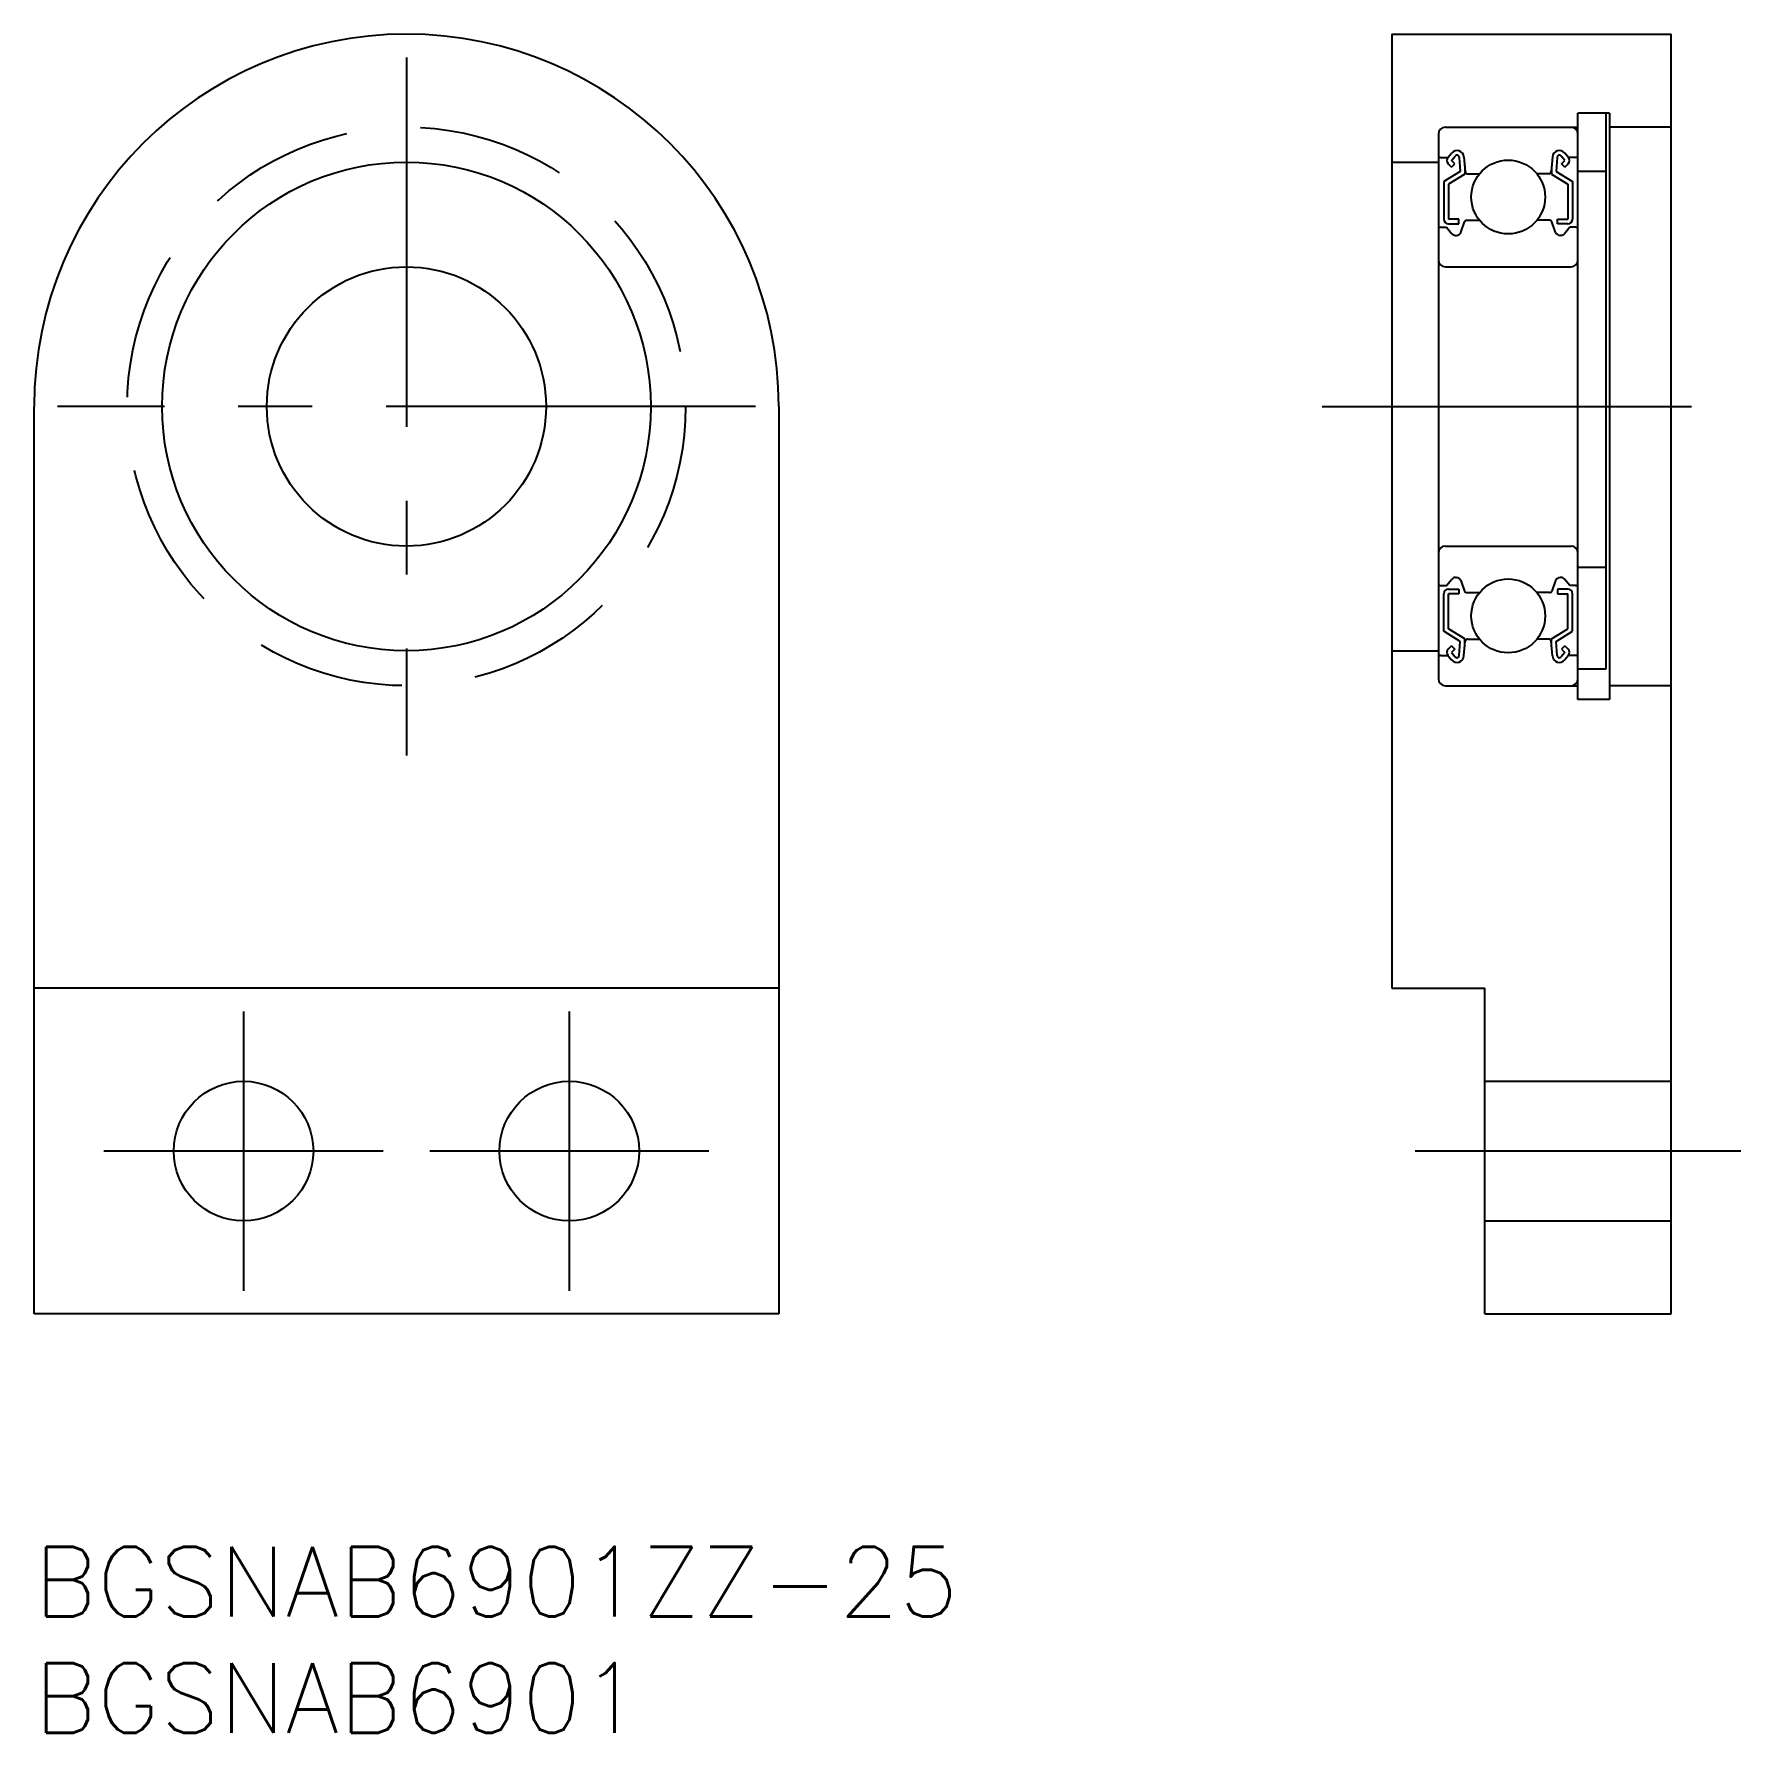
# Model space of a CAD drawing. Extents: x 0 to 73.3, y -8 to 65.
import ezdxf

# ---------------------------------------------------------------- set-up
doc = ezdxf.new("R2010")
doc.units = 0
doc.header["$LTSCALE"] = 0.5
doc.linetypes.add('CENTER', pattern=[50.8, 31.75, -6.35, 6.35, -6.35])
doc.linetypes.add('DASHED', pattern=[19.05, 12.7, -6.35])
for name, color, linetype in [('MSM_CENTER', 1, 'CENTER'), ('MSM_CONTINUOUS', 7, 'CONTINUOUS'), ('MSM_DASHED', 4, 'DASHED'), ('MSM_PART_NUMBER', 7, 'CONTINUOUS')]:
    doc.layers.add(name, color=color, linetype=linetype)
doc.styles.get("Standard").update_dxf_attribs({"font": 'txt.shx', "height": 3, "bigfont": 'bigfont.shx'})

# ---------------------------------------------------------------- blocks, each defined once
blk = doc.blocks.new('*U6')
at = {"layer": 'MSM_PART_NUMBER'}
blk.add_text('BGSNAB6901ZZ-25', height=3, dxfattribs=at).set_placement((0, -3))
blk = doc.blocks.new('*U7')
at = {"layer": 'MSM_PART_NUMBER'}
blk.add_text('BGSNAB6901', height=3, dxfattribs=at).set_placement((0, -8))

msp = doc.modelspace()

# ---------------------------------------------------------------- linework, layer by layer
at = {"layer": 'MSM_CENTER'}
for p, q in [((16, 64), (16, 34)), ((31, 49), (1, 49)), ((55.35, 49), (73.35, 49)), ((9, 23), (9, 11)), ((23, 23), (23, 11)), ((15, 17), (3, 17)), ((29, 17), (17, 17)), ((73.35, 17), (59.35, 17))]:
    msp.add_line(p, q, dxfattribs=at)
at = {"layer": 'MSM_CONTINUOUS'}
for p, q in [((58.35, 65), (58.35, 24)), ((58.35, 65), (70.35, 65)), ((70.35, 10), (70.35, 65)), ((60.65, 61), (66.35, 61)), ((66.35, 36.4), (66.35, 61.6)), ((67.7, 61.6), (66.35, 61.6)), ((67.55, 61.6, -0.5), (67.55, 37.715, -0.5)), ((67.7, 61.6, -0.5), (67.7, 36.4, -0.5)), ((70.35, 61, -0.5), (67.7, 61, -0.5)), ((60.35, 60.7), (60.35, 37.3)), ((58.35, 59.5), (60.35, 59.5)), ((60.45, 59.7), (60.76, 59.7)), ((60.76, 59.7), (60.919, 59.89)), ((60.913, 59.289), (60.772, 59.43)), ((60.913, 59.571), (61.073, 59.761)), ((61.055, 59.43), (60.913, 59.571)), ((60.913, 59.289), (61.055, 59.43)), ((61.249, 59.702), (61.282, 59.098)), ((61.448, 59.723), (61.503, 59.091)), ((65.251, 59.723), (65.197, 59.091)), ((65.45, 59.702), (65.418, 59.098)), ((65.787, 59.571), (65.627, 59.761)), ((65.645, 59.43), (65.787, 59.571)), ((65.787, 59.289), (65.645, 59.43)), ((65.94, 59.7), (65.78, 59.89)), ((65.787, 59.289), (65.928, 59.43)), ((66.25, 59.7), (65.94, 59.7)), ((61.282, 59.098), (60.582, 58.661)), ((61.482, 58.987), (60.782, 58.55)), ((61.482, 59.334), (61.482, 58.987)), ((61.602, 59), (62.117, 59)), ((65.097, 59), (64.583, 59)), ((65.218, 59.334), (65.218, 58.987)), ((65.218, 58.987), (65.918, 58.55)), ((65.418, 59.098), (66.118, 58.661)), ((67.55, 59.1), (66.35, 59.1)), ((60.582, 58.661), (60.582, 57.05)), ((60.782, 58.55), (60.782, 57.05)), ((65.918, 58.55), (65.918, 57.05)), ((66.118, 58.661), (66.118, 57.05)), ((60.45, 56.7), (60.7, 56.7)), ((60.7, 56.7), (60.933, 56.421)), ((61.232, 57.05), (60.782, 57.05)), ((60.782, 56.85), (61.232, 56.85)), ((61.232, 56.85), (61.232, 57.05)), ((61.311, 56.482), (61.475, 56.934)), ((61.569, 57), (62.117, 57)), ((65.131, 57), (64.583, 57)), ((65.389, 56.482), (65.225, 56.934)), ((65.468, 57.05), (65.918, 57.05)), ((65.468, 56.85), (65.468, 57.05)), ((65.918, 56.85), (65.468, 56.85)), ((66, 56.7), (65.766, 56.421)), ((66.25, 56.7), (66, 56.7)), ((61.087, 56.35), (61.123, 56.35)), ((65.613, 56.35), (65.577, 56.35)), ((60.65, 55), (66.05, 55)), ((0, 10), (0, 49)), ((32, 49), (32, 10)), ((60.65, 43), (66.05, 43)), ((67.55, 42.086), (66.35, 42.086)), ((60.45, 41.3), (60.7, 41.3)), ((60.7, 41.3), (60.933, 41.579)), ((60.782, 41.15), (61.232, 41.15)), ((61.087, 41.65), (61.123, 41.65)), ((61.232, 41.15), (61.232, 40.95)), ((61.311, 41.518), (61.475, 41.066)), ((65.389, 41.518), (65.225, 41.066)), ((65.918, 41.15), (65.468, 41.15)), ((65.468, 41.15), (65.468, 40.95)), ((65.613, 41.65), (65.577, 41.65)), ((66, 41.3), (65.766, 41.579)), ((66.25, 41.3), (66, 41.3)), ((60.582, 39.339), (60.582, 40.95)), ((60.782, 39.45), (60.782, 40.95)), ((61.232, 40.95), (60.782, 40.95)), ((61.569, 41), (62.117, 41)), ((65.131, 41), (64.583, 41)), ((65.468, 40.95), (65.918, 40.95)), ((65.918, 39.45), (65.918, 40.95)), ((66.118, 39.339), (66.118, 40.95)), ((61.282, 38.902), (60.582, 39.339)), ((61.482, 39.013), (60.782, 39.45)), ((61.249, 38.298), (61.282, 38.902)), ((61.448, 38.277), (61.503, 38.909)), ((61.482, 38.666), (61.482, 39.013)), ((61.602, 39), (62.117, 39)), ((65.097, 39), (64.583, 39)), ((65.251, 38.277), (65.197, 38.909)), ((65.218, 39.013), (65.918, 39.45)), ((65.218, 38.666), (65.218, 39.013)), ((65.418, 38.902), (66.118, 39.339)), ((65.45, 38.298), (65.418, 38.902)), ((58.35, 38.5), (60.35, 38.5)), ((60.45, 38.3), (60.76, 38.3)), ((60.76, 38.3), (60.919, 38.11)), ((60.913, 38.711), (60.772, 38.57)), ((60.913, 38.711), (61.055, 38.57)), ((61.055, 38.57), (60.913, 38.429)), ((60.913, 38.429), (61.073, 38.239)), ((65.787, 38.429), (65.627, 38.239)), ((65.787, 38.711), (65.645, 38.57)), ((65.645, 38.57), (65.787, 38.429)), ((65.94, 38.3), (65.78, 38.11)), ((65.787, 38.711), (65.928, 38.57)), ((66.25, 38.3), (65.94, 38.3)), ((67.55, 37.715), (66.35, 37.715)), ((60.65, 37), (66.35, 37)), ((70.35, 37, -0.5), (67.7, 37, -0.5)), ((67.7, 36.4), (66.35, 36.4)), ((32, 24), (0, 24)), ((58.35, 24), (62.35, 24)), ((62.35, 10), (62.35, 24)), ((62.35, 20), (70.35, 20)), ((62.35, 14), (70.35, 14)), ((32, 10), (0, 10)), ((62.35, 10), (70.35, 10))]:
    msp.add_line(p, q, dxfattribs=at)
for centre, radius in [((16, 49), 10.5), ((63.35, 58), 1.587), ((16, 49), 6), ((63.35, 40), 1.587), ((9, 17), 3), ((23, 17), 3)]:
    msp.add_circle(centre, radius, dxfattribs=at)
for centre, radius, start, end in [((16, 49), 16, 0, 180), ((60.65, 60.7), 0.3, 90, 180), ((66.05, 60.7), 0.3, 0, 90), ((60.45, 59.8), 0.1, 180, 270), ((60.913, 59.572), 0.2, 139.9921, 224.99797), ((61.149, 59.697), 0.3, 4.93496, 139.9921), ((61.149, 59.697), 0.1, 3.08644, 139.96282), ((65.55, 59.697), 0.3, 40.0079, 175.06504), ((65.55, 59.697), 0.1, 40.03718, 176.91356), ((65.786, 59.572), 0.2, 315.00203, 40.0079), ((66.25, 59.8), 0.1, 270, 0), ((61.602, 59.1), 0.1, 184.93496, 269.99889), ((65.097, 59.1), 0.1, 270.00111, 355.06504), ((60.45, 56.6), 0.1, 90, 180), ((60.782, 57.05), 0.2, 180, 270), ((61.123, 56.55), 0.2, 270, 340.05843), ((61.569, 56.9), 0.1, 89.99895, 160.05843), ((65.131, 56.9), 0.1, 19.94157, 90.00105), ((65.577, 56.55), 0.2, 199.94157, 270), ((65.918, 57.05), 0.2, 270, 0), ((66.25, 56.6), 0.1, 0, 90), ((61.087, 56.55), 0.2, 219.98626, 270), ((65.613, 56.55), 0.2, 270, 320.01374), ((60.65, 55.3), 0.3, 180, 270), ((66.05, 55.3), 0.3, 270, 0), ((60.65, 42.7), 0.3, 90, 180), ((66.05, 42.7), 0.3, 0, 90), ((60.45, 41.4), 0.1, 180, 270), ((60.782, 40.95), 0.2, 90, 180), ((61.087, 41.45), 0.2, 90, 140.01374), ((61.123, 41.45), 0.2, 19.94157, 90), ((65.577, 41.45), 0.2, 90, 160.05843), ((65.613, 41.45), 0.2, 39.98626, 90), ((65.918, 40.95), 0.2, 0, 90), ((66.25, 41.4), 0.1, 270, 0), ((61.569, 41.1), 0.1, 199.94157, 270.00105), ((65.131, 41.1), 0.1, 269.99895, 340.05843), ((61.602, 38.9), 0.1, 90.00111, 175.06504), ((65.097, 38.9), 0.1, 4.93496, 89.99889), ((60.45, 38.2), 0.1, 90, 180), ((60.913, 38.428), 0.2, 135.00203, 220.0079), ((61.149, 38.303), 0.3, 220.0079, 355.06504), ((61.149, 38.303), 0.1, 220.03718, 356.91356), ((65.55, 38.303), 0.3, 184.93496, 319.9921), ((65.55, 38.303), 0.1, 183.08644, 319.96282), ((65.786, 38.428), 0.2, 319.9921, 44.99797), ((66.25, 38.2), 0.1, 0, 90), ((60.65, 37.3), 0.3, 180, 270), ((66.05, 37.3), 0.3, 270, 0)]:
    msp.add_arc(centre, radius, start, end, dxfattribs=at)
at = {"layer": 'MSM_DASHED'}
msp.add_circle((16, 49), 12, dxfattribs=at)

# ---------------------------------------------------------------- block references
at = {"layer": 'MSM_CONTINUOUS'}
for name in ['*U6', '*U7']:
    msp.add_blockref(name, (0, 0), dxfattribs=at)

doc.saveas('drawing.dxf')
